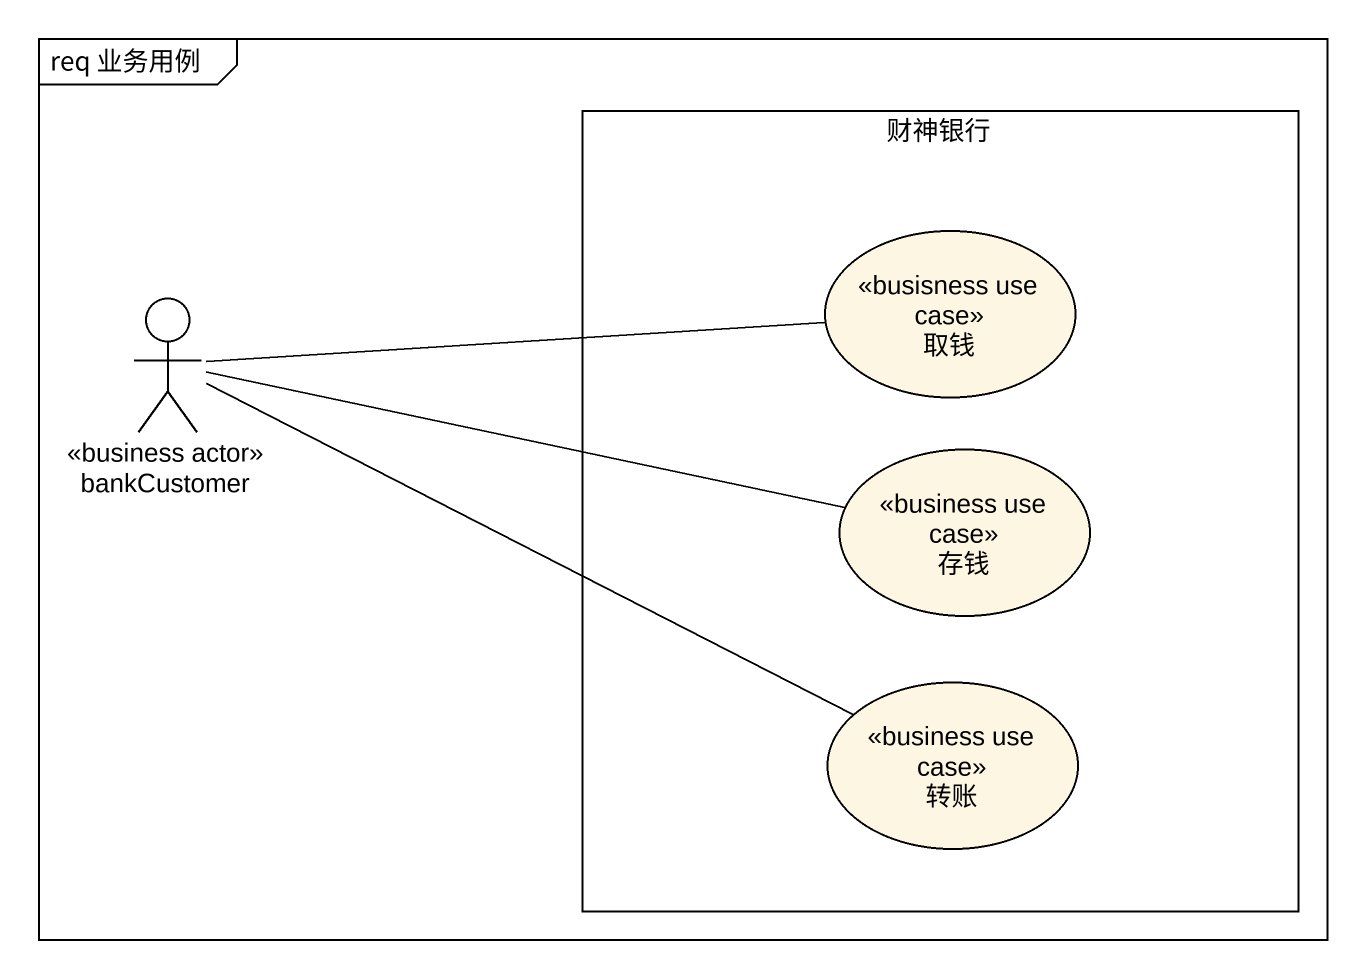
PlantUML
@startuml
mainframe req 业务用例
rectangle 财神银行 {
  usecase 取钱 <<busisness use case>>
  usecase 存钱 <<business use case>>
  usecase 转账 <<business use case>>
}
actor bankCustomer <<business actor>>
bankCustomer -right- 取钱
bankCustomer -right- 存钱
bankCustomer -right- 转账
@enduml
